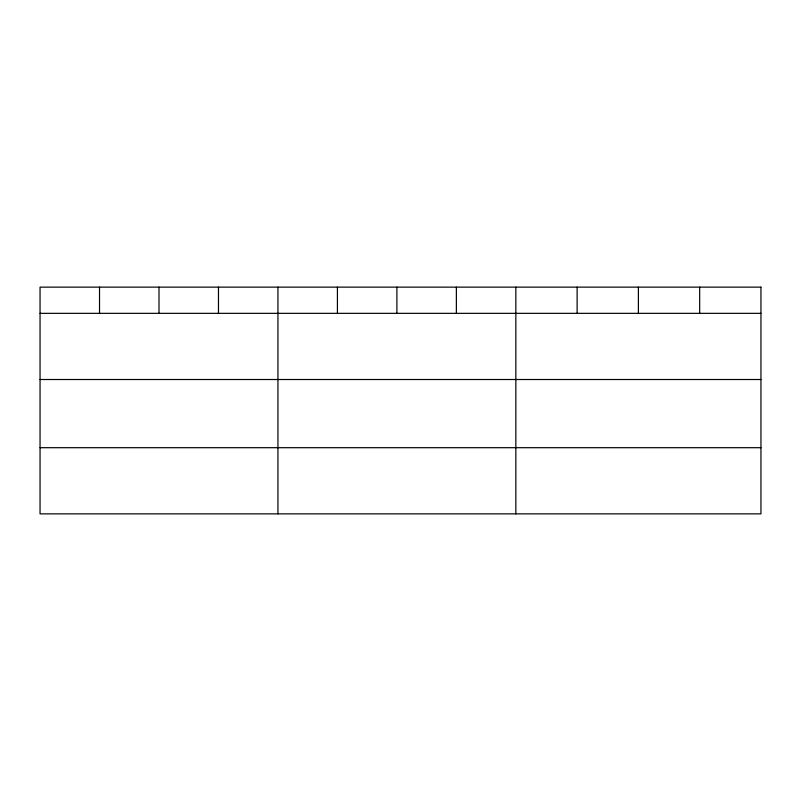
<?xml version="1.0" encoding="UTF-8"?>
<svg xmlns="http://www.w3.org/2000/svg" width="801" height="801" viewBox="0 0 801 801"><rect width="100%" height="100%" fill="white"/><g stroke="black" fill="none" stroke-linecap="round" stroke-linejoin="round"><path stroke-width="1.2" d="M40.05 313.341L760.95 313.341M40.05 379.514L760.95 379.514M40.05 447.689L760.95 447.689M699.673 287.138L699.673 313.341M638.397 287.138L638.397 313.341M577.12 287.138L577.12 313.341M515.844 287.138L515.844 513.862M456.37 287.138L456.37 313.341M396.895 287.138L396.895 313.341M337.421 287.138L337.421 313.341M277.947 287.138L277.947 513.862M218.473 287.138L218.473 313.341M158.999 287.138L158.999 313.341M99.524 287.138L99.524 313.341M760.95 287.138L40.05 287.138L40.05 513.862L760.95 513.862L760.95 287.138"/></g></svg>
